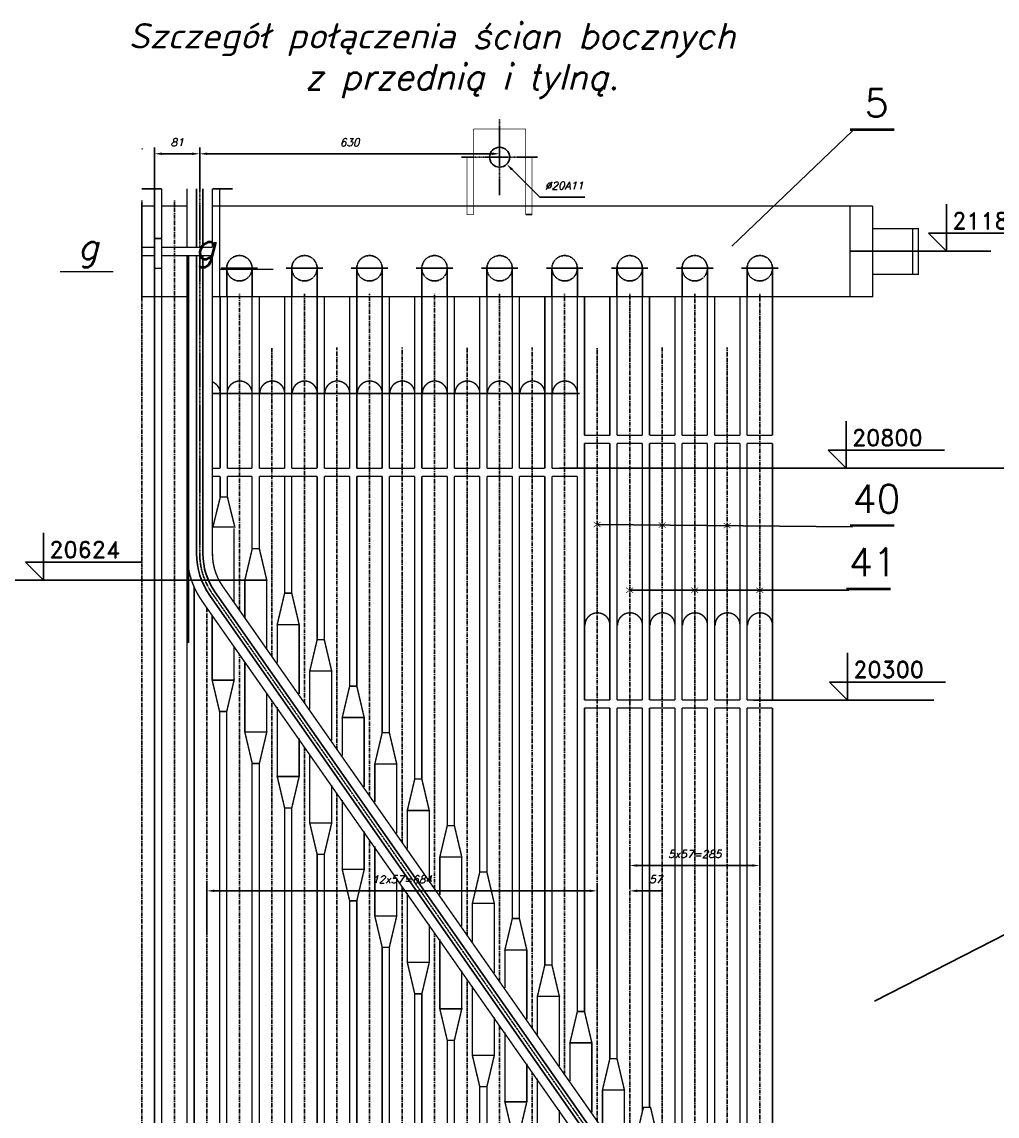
# Model space of a CAD drawing. Extents: x 13210 to 94108, y -7390 to 36310.
# Drawn here: x 53469 to 61160, y 17965 to 26590 of the extents above; entities that cross this region are included whole.
import ezdxf
from ezdxf.enums import TextEntityAlignment as Align

# ---------------------------------------------------------------- set-up
doc = ezdxf.new("R2010")
doc.units = 0
doc.header["$MEASUREMENT"] = 0
doc.header["$PDMODE"] = 3
for name, pattern in [('CENTER', [50, 31.25, -6.25, 6.25, -6.25]), ('DASHEDX2', [1.5, 1, -0.5]), ('HIDDEN2', [4.6875, 3.125, -1.5625])]:
    doc.linetypes.add(name, pattern=pattern)
doc.layers.get('0').update_dxf_attribs({"linetype": 'CONTINUOUS'})
doc.layers.get('DEFPOINTS').update_dxf_attribs({"linetype": 'CONTINUOUS'})
for name, color, linetype in [('LINIE', 7, 'DASHEDX2'), ('NUMERY-ODN', 2, 'CONTINUOUS'), ('POZIOMY', 7, 'CONTINUOUS'), ('PRZEKROJE', 4, 'CONTINUOUS'), ('RURA', 3, 'CONTINUOUS'), ('RURKI', 4, 'CONTINUOUS'), ('WYMIAR1', 7, 'CONTINUOUS')]:
    doc.layers.add(name, color=color, linetype=linetype)
doc.styles.add('ROMAN_DUPLEX_ITALIC', font='ROMAND', dxfattribs={"oblique": 15})
doc.styles.add('ROMAND', font='romand')
doc.styles.add('ROMANS', font='romans')
doc.styles.get("Standard").update_dxf_attribs({"font": 'romans.shx'})
doc.dimstyles.get("Standard").update_dxf_attribs({"dimtxt": 0.18, "dimasz": 0.18, "dimexe": 0.18, "dimexo": 0.0625, "dimgap": 0.09, "dimtad": 0, "dimtih": 1, "dimtoh": 1, "dimdec": 4, "dimzin": 0, "dimdsep": 46, "dimtxsty": 'Standard', "dimcen": 0.09, "dimadec": 0, "dimazin": 0, "dimtfac": 1, "dimtdec": 4, "dimtofl": 0, "dimtmove": 0, "dimatfit": 3, "dimfxl": 0, "dimtolj": 1, "dimtzin": 0, "dimarcsym": 0})

# ---------------------------------------------------------------- blocks, each defined once
blk = doc.blocks.new('*D330')
at = {"color": 0, "linetype": 'ByBlock'}
for p, q in [((54515.125, 25240), (54515.125, 25600)), ((54811.755, 25550), (54575.125, 25550)), ((54871.755, 25250), (54871.755, 25600))]:
    blk.add_line(p, q, dxfattribs=at)
for points in [[(54575.125, 25560), (54575.125, 25540), (54515.125, 25550)], [(54811.755, 25560), (54811.755, 25540), (54871.755, 25550)]]:
    blk.add_solid(points, dxfattribs=at)
at = {"layer": 'DEFPOINTS', "color": 0, "linetype": 'ByBlock'}
for p in [(54515.125, 25550), (54515.125, 25190), (54871.755, 25200)]:
    blk.add_point(p, dxfattribs=at)
at = {"color": 0, "linetype": 'ByBlock', "style": 'ROMAN_DUPLEX_ITALIC', "oblique": 15}
blk.add_text('81', height=60, dxfattribs=at).set_placement((54693.44, 25640), align=Align.MIDDLE_CENTER)
blk = doc.blocks.new('*D331')
at = {"color": 0, "linetype": 'ByBlock'}
for p, q in [((57236.5, 25690), (57236.5, 25500)), ((54871.755, 25550), (54871.755, 25600)), ((54931.755, 25550), (57176.5, 25550))]:
    blk.add_line(p, q, dxfattribs=at)
for points in [[(54931.755, 25560), (54931.755, 25540), (54871.755, 25550)], [(57176.5, 25560), (57176.5, 25540), (57236.5, 25550)]]:
    blk.add_solid(points, dxfattribs=at)
at = {"layer": 'DEFPOINTS', "color": 0, "linetype": 'ByBlock'}
for p in [(57236.5, 25740), (57236.5, 25550), (54871.755, 25500)]:
    blk.add_point(p, dxfattribs=at)
at = {"color": 0, "linetype": 'ByBlock', "style": 'ROMAN_DUPLEX_ITALIC', "oblique": 15}
blk.add_text('630', height=60, dxfattribs=at).set_placement((56054.1275, 25640), align=Align.MIDDLE_CENTER)
blk = doc.blocks.new('*D332')
at = {"color": 0, "linetype": 'ByBlock'}
for p, q in [((57236.5, 25463), (57236.5, 25583)), ((57176.5, 25523), (57296.5, 25523)), ((57335, 25425.4), (57553.5, 25208.9)), ((57553.5, 25208.9), (57908.2, 25208.9))]:
    blk.add_line(p, q, dxfattribs=at)
blk.add_solid([(57327.9, 25418.3), (57342, 25432.5), (57292.4, 25467.7)], dxfattribs=at)
at = {"layer": 'DEFPOINTS', "color": 0, "linetype": 'ByBlock'}
for p in [(57180.6, 25578.3), (57292.4, 25467.7)]:
    blk.add_point(p, dxfattribs=at)
at = {"color": 0, "linetype": 'ByBlock', "style": 'ROMAN_DUPLEX_ITALIC', "oblique": 15}
blk.add_text('%%c20A11', height=60, dxfattribs=at).set_placement((57745.9, 25298.9), align=Align.MIDDLE_CENTER)
blk = doc.blocks.new('POZ')
for p, q in [((0, 186), (0, 0)), ((0, 0), (-71, 71)), ((-71, 71), (387, 71))]:
    blk.add_line(p, q)
at = {"style": 'ROMAND', "flags": 4}
blk.add_attdef('POZIOM', (23, 88), '', height=65, dxfattribs=at)
blk = doc.blocks.new('X')
at = {"linetype": 'Continuous', "const_width": 5}
for points in [[(27.5, 20), (-27.5, -20)], [(-27.5, 20), (27.5, -20)]]:
    blk.add_lwpolyline(points, dxfattribs=at)
blk = doc.blocks.new('*D333')
at = {"color": 0, "linetype": 'ByBlock'}
for p, q in [((54928, 19420), (54928, 19790)), ((58006, 19140), (58006, 19790)), ((54988, 19740), (57946, 19740))]:
    blk.add_line(p, q, dxfattribs=at)
for points in [[(54988, 19750), (54988, 19730), (54928, 19740)], [(57946, 19750), (57946, 19730), (58006, 19740)]]:
    blk.add_solid(points, dxfattribs=at)
at = {"layer": 'DEFPOINTS', "color": 0, "linetype": 'ByBlock'}
for p in [(58006, 19740), (54928, 19370), (58006, 19090)]:
    blk.add_point(p, dxfattribs=at)
at = {"color": 0, "linetype": 'ByBlock', "style": 'ROMAN_DUPLEX_ITALIC', "oblique": 15}
blk.add_text('12x57=684', height=60, dxfattribs=at).set_placement((56467, 19830), align=Align.MIDDLE_CENTER)
blk = doc.blocks.new('*D334')
at = {"color": 0, "linetype": 'ByBlock'}
for p, q in [((58006, 19140), (58006, 19790)), ((58262.5, 19770), (58262.5, 19790)), ((57946, 19740), (57886, 19740)), ((58322.5, 19740), (58382.5, 19740)), ((58382.5, 19740), (58522.7, 19740))]:
    blk.add_line(p, q, dxfattribs=at)
for points in [[(57946, 19750), (57946, 19730), (58006, 19740)], [(58322.5, 19750), (58322.5, 19730), (58262.5, 19740)]]:
    blk.add_solid(points, dxfattribs=at)
at = {"layer": 'DEFPOINTS', "color": 0, "linetype": 'ByBlock'}
for p in [(58262.5, 19740), (58262.5, 19720), (58006, 19090)]:
    blk.add_point(p, dxfattribs=at)
at = {"color": 0, "linetype": 'ByBlock', "style": 'ROMAN_DUPLEX_ITALIC', "oblique": 15}
blk.add_text('57', height=60, dxfattribs=at).set_placement((58467.6, 19830), align=Align.MIDDLE_CENTER)
blk = doc.blocks.new('*D335')
at = {"color": 0, "linetype": 'ByBlock'}
for p, q in [((58262.5, 19770), (58262.5, 19990)), ((58322.5, 19940), (59228.5, 19940)), ((59288.5, 19780), (59288.5, 19990))]:
    blk.add_line(p, q, dxfattribs=at)
for points in [[(58322.5, 19950), (58322.5, 19930), (58262.5, 19940)], [(59228.5, 19950), (59228.5, 19930), (59288.5, 19940)]]:
    blk.add_solid(points, dxfattribs=at)
at = {"layer": 'DEFPOINTS', "color": 0, "linetype": 'ByBlock'}
for p in [(59288.5, 19940), (58262.5, 19720), (59288.5, 19730)]:
    blk.add_point(p, dxfattribs=at)
at = {"color": 0, "linetype": 'ByBlock', "style": 'ROMAN_DUPLEX_ITALIC', "oblique": 15}
blk.add_text('5x57=285', height=60, dxfattribs=at).set_placement((58775.5, 20030), align=Align.MIDDLE_CENTER)

msp = doc.modelspace()

# ---------------------------------------------------------------- linework, layer by layer
at = {"layer": 'LINIE'}
for p, q in [((57236.5, 25223), (57236.5, 25823)), ((56936.5, 25523), (57536.5, 25523)), ((54871.755, 24812.55829), (54871.755, 25273.75)), ((54871.755, 22398.38445), (54871.755, 24747.55829)), ((54982, 24445.75), (54982, 24445.75)), ((59403.81568, 15755.27625), (54971.23576, 22082.85903))]:
    msp.add_line(p, q, dxfattribs=at)
at = {"layer": 'LINIE', "linetype": 'CENTER'}
for p, q in [((54415, 13639), (54415, 25188.25)), ((54671.5, 13639), (54671.5, 25188.25)), ((54671.5, 13639), (54671.5, 25188.25)), ((55184.5, 21952.84003), (55184.5, 24445.75)), ((55697.5, 21220.2001), (55697.5, 24445.75)), ((56210.5, 20487.56018), (56210.5, 24445.75)), ((56723.5, 19754.92025), (56723.5, 24445.75)), ((57236.5, 19022.28032), (57236.5, 24445.75)), ((57749.5, 18289.64039), (57749.5, 24445.75)), ((58262.5, 17557.00047), (58262.5, 24445.75)), ((58775.5, 16824.36054), (58775.5, 24445.75)), ((59288.5, 16091.72061), (59288.5, 24445.75)), ((55441, 21586.52007), (55441, 24022.75)), ((55954, 20853.88014), (55954, 24022.75)), ((56467, 20121.24021), (56467, 24022.75)), ((56980, 19388.60028), (56980, 24022.75)), ((57493, 18655.96036), (57493, 24022.75)), ((58006, 17923.32043), (58006, 24022.75)), ((58519, 17190.6805), (58519, 24022.75)), ((59032, 16458.04057), (59032, 24022.75)), ((54928, 13639), (54928, 21970.03477)), ((55184.5, 13639), (55184.5, 21603.71481)), ((55441, 13639), (55441, 21237.39485)), ((55697.5, 13639), (55697.5, 20871.07488)), ((55954, 13639), (55954, 20504.75492)), ((56210.5, 13639), (56210.5, 20138.43495)), ((56467, 13639), (56467, 19772.11499)), ((56723.5, 13639), (56723.5, 19405.79503)), ((56980, 13639), (56980, 19039.47506)), ((57236.5, 13639), (57236.5, 18673.1551)), ((57493, 13639), (57493, 18306.83514))]:
    msp.add_line(p, q, dxfattribs=at)
at = {"layer": 'LINIE', "linetype": 'Continuous'}
for p, q in [((54971.875, 23661), (57866, 23661)), ((57710, 23071), (61380, 23071)), ((55290, 22189), (53370, 22189)), ((59240, 21244), (60660, 21244))]:
    msp.add_line(p, q, dxfattribs=at)
at = {"layer": 'LINIE'}
msp.add_arc((55421.875, 22398.38445), 550.12, 180, 214.999246654, dxfattribs=at)
at = {"layer": 'NUMERY-ODN'}
for p, q in [((60020, 25730), (59069, 24822.75427)), ((60020, 22610), (58006, 22627.75427)), ((59990, 22110), (58262.5, 22110)), ((61850, 19720), (60194.375, 18870))]:
    msp.add_line(p, q, dxfattribs=at)
at = {"layer": 'NUMERY-ODN', "const_width": 20}
for points in [[(60000, 25740), (60350, 25740), (60330, 25740)], [(60000, 22620), (60350, 22620), (60330, 22620)], [(59970, 22120), (60320, 22120), (60300, 22120)]]:
    msp.add_lwpolyline(points, dxfattribs=at)
at = {"layer": 'PRZEKROJE', "linetype": 'Continuous', "const_width": 10}
for points in [[(53770, 24620), (54190, 24620)], [(55031.625, 24640), (55451.625, 24640)]]:
    msp.add_lwpolyline(points, dxfattribs=at)
at = {"layer": 'RURA'}
for p, q in [((54846.755, 24812.55829), (54846.755, 25273.75)), ((54896.745, 24812.55829), (54896.745, 25273.75)), ((54846.755, 22398.38445), (54846.755, 24747.55829)), ((54896.745, 22398.38489), (54896.745, 24747.55829)), ((59424.30256, 15769.5867), (54991.71369, 22097.18226)), ((59383.33986, 15740.93259), (54950.75994, 22068.51537))]:
    msp.add_line(p, q, dxfattribs=at)
at = {"layer": 'RURA', "const_width": 11.25}
for points in [[(54771.625, 24812.55829), (54771.625, 25273.75)], [(54971.875, 24812.55829), (54971.875, 25273.75)], [(55142.69763, 22598.5), (55142.69763, 22012.54)], [(55227.42737, 22189), (55227.42737, 21888.34061)], [(55400.32263, 22189), (55400.32263, 21641.42058)], [(54969.80237, 21401.15703), (54969.80237, 21910.33481)], [(55482.80237, 21838.88147), (55482.80237, 21538.22208)], [(55655.69763, 21838.88147), (55655.69763, 21291.30205)], [(55142.69763, 21401.15703), (55142.69763, 21663.41478)], [(55227.42737, 20991.65703), (55227.42737, 21539.21539)], [(55739.30237, 21472.56151), (55739.30237, 21171.90212)], [(55912.19763, 21472.56151), (55912.19763, 20924.98209)], [(55400.32263, 20991.65703), (55400.32263, 21292.29536)], [(55482.80237, 20641.53851), (55482.80237, 21189.09686)], [(55995.80237, 21106.24155), (55995.80237, 20805.58215)], [(56168.69763, 21106.24155), (56168.69763, 20558.66213)], [(55655.69763, 20641.53851), (55655.69763, 20942.17683)], [(55739.30237, 20275.21855), (55739.30237, 20822.7769)], [(56252.30237, 20739.92158), (56252.30237, 20439.26219)], [(56425.19763, 20739.92158), (56425.19763, 20192.34216)], [(55912.19763, 20275.21855), (55912.19763, 20575.85687)], [(55995.80237, 19908.89858), (55995.80237, 20456.45693)], [(56508.80237, 20373.60162), (56508.80237, 20072.94223)], [(56681.69763, 20373.60162), (56681.69763, 19826.0222)], [(56168.69763, 19908.89858), (56168.69763, 20209.5369)], [(56252.30237, 19542.57862), (56252.30237, 20090.13697)], [(56765.30237, 20007.28166), (56765.30237, 19706.62226)], [(56938.19763, 20007.28166), (56938.19763, 19459.70223)], [(56425.19763, 19542.57862), (56425.19763, 19843.21694)], [(56508.80237, 19176.25865), (56508.80237, 19723.81701)], [(57021.80237, 19640.96169), (57021.80237, 19340.3023)], [(57194.69763, 19640.96169), (57194.69763, 19093.38227)], [(56681.69763, 19176.25865), (56681.69763, 19476.89698)], [(56765.30237, 18809.93869), (56765.30237, 19357.49704)], [(57278.30237, 19274.64173), (57278.30237, 18973.98234)], [(57451.19763, 19274.64173), (57451.19763, 18727.06231)], [(56938.19763, 18809.93869), (56938.19763, 19110.57701)], [(57021.80237, 18443.61873), (57021.80237, 18991.17708)], [(57534.80237, 18908.32177), (57534.80237, 18607.66237)], [(57707.69763, 18908.32177), (57707.69763, 18360.74234)], [(57194.69763, 18443.61873), (57194.69763, 18744.25705)], [(57278.30237, 18077.29876), (57278.30237, 18624.85711)], [(57791.30237, 18542.0018), (57791.30237, 18241.34241)], [(57964.19763, 18542.0018), (57964.19763, 17994.42238)], [(57451.19763, 18077.29876), (57451.19763, 18377.93709)], [(57534.80237, 17710.9788), (57534.80237, 18258.53715)], [(58047.80237, 18170.5), (58047.80237, 17869.84061)], [(58220.69763, 18170.5), (58220.69763, 17622.92058)], [(57707.69763, 17710.9788), (57707.69763, 18011.61712)]]:
    msp.add_lwpolyline(points, dxfattribs=at)
for points in [[(59403.1875, 15439.71762, 0.1539147211), (59321.80592, 15697.82701), (54889.22138, 22025.41638, -0.1539147211), (54771.625, 22398.38445), (54771.625, 24747.55829)], [(59603.4375, 13621), (59603.4375, 15439.71762, 0.1539147211), (59485.84112, 15812.68569), (55053.25658, 22140.27506, -0.1539147211), (54971.875, 22398.38445), (54971.875, 24747.55829)]]:
    msp.add_lwpolyline(points, format="xyb", dxfattribs=at)
for points in [[(55090, 22844), (55148.32263, 22607.5), (55061.875, 22607.5), (54975.42737, 22607.5), (55033.75, 22844), (55061.875, 22844)], [(55342, 22436.5), (55400.32263, 22189), (55313.875, 22189), (55227.42737, 22189), (55285.75, 22436.5), (55313.875, 22436.5)], [(55597.375, 22086.38147), (55655.69763, 21838.88147), (55569.25, 21838.88147), (55482.80237, 21838.88147), (55541.125, 22086.38147), (55569.25, 22086.38147)], [(55853.875, 21720.06151), (55912.19763, 21472.56151), (55825.75, 21472.56151), (55739.30237, 21472.56151), (55797.625, 21720.06151), (55825.75, 21720.06151)], [(55084.375, 21153.65703), (55142.69763, 21401.15703), (55056.25, 21401.15703), (54969.80237, 21401.15703), (55028.125, 21153.65703), (55056.25, 21153.65703)], [(56110.375, 21353.74155), (56168.69763, 21106.24155), (56082.25, 21106.24155), (55995.80237, 21106.24155), (56054.125, 21353.74155), (56082.25, 21353.74155)], [(55342, 20744.15703), (55400.32263, 20991.65703), (55313.875, 20991.65703), (55227.42737, 20991.65703), (55285.75, 20744.15703), (55313.875, 20744.15703)], [(56366.875, 20987.42158), (56425.19763, 20739.92158), (56338.75, 20739.92158), (56252.30237, 20739.92158), (56310.625, 20987.42158), (56338.75, 20987.42158)], [(55597.375, 20394.03851), (55655.69763, 20641.53851), (55569.25, 20641.53851), (55482.80237, 20641.53851), (55541.125, 20394.03851), (55569.25, 20394.03851)], [(56623.375, 20621.10162), (56681.69763, 20373.60162), (56595.25, 20373.60162), (56508.80237, 20373.60162), (56567.125, 20621.10162), (56595.25, 20621.10162)], [(55853.875, 20027.71855), (55912.19763, 20275.21855), (55825.75, 20275.21855), (55739.30237, 20275.21855), (55797.625, 20027.71855), (55825.75, 20027.71855)], [(56879.875, 20254.78166), (56938.19763, 20007.28166), (56851.75, 20007.28166), (56765.30237, 20007.28166), (56823.625, 20254.78166), (56851.75, 20254.78166)], [(56110.375, 19661.39858), (56168.69763, 19908.89858), (56082.25, 19908.89858), (55995.80237, 19908.89858), (56054.125, 19661.39858), (56082.25, 19661.39858)], [(57136.375, 19888.46169), (57194.69763, 19640.96169), (57108.25, 19640.96169), (57021.80237, 19640.96169), (57080.125, 19888.46169), (57108.25, 19888.46169)], [(56366.875, 19295.07862), (56425.19763, 19542.57862), (56338.75, 19542.57862), (56252.30237, 19542.57862), (56310.625, 19295.07862), (56338.75, 19295.07862)], [(57392.875, 19522.14173), (57451.19763, 19274.64173), (57364.75, 19274.64173), (57278.30237, 19274.64173), (57336.625, 19522.14173), (57364.75, 19522.14173)], [(56623.375, 18928.75865), (56681.69763, 19176.25865), (56595.25, 19176.25865), (56508.80237, 19176.25865), (56567.125, 18928.75865), (56595.25, 18928.75865)], [(57649.375, 19155.82177), (57707.69763, 18908.32177), (57621.25, 18908.32177), (57534.80237, 18908.32177), (57593.125, 19155.82177), (57621.25, 19155.82177)], [(56879.875, 18562.43869), (56938.19763, 18809.93869), (56851.75, 18809.93869), (56765.30237, 18809.93869), (56823.625, 18562.43869), (56851.75, 18562.43869)], [(57905.875, 18789.5018), (57964.19763, 18542.0018), (57877.75, 18542.0018), (57791.30237, 18542.0018), (57849.625, 18789.5018), (57877.75, 18789.5018)], [(57136.375, 18196.11873), (57194.69763, 18443.61873), (57108.25, 18443.61873), (57021.80237, 18443.61873), (57080.125, 18196.11873), (57108.25, 18196.11873)], [(58162.375, 18418), (58220.69763, 18170.5), (58134.25, 18170.5), (58047.80237, 18170.5), (58106.125, 18418), (58134.25, 18418)], [(57392.875, 17829.79876), (57451.19763, 18077.29876), (57364.75, 18077.29876), (57278.30237, 18077.29876), (57336.625, 17829.79876), (57364.75, 17829.79876)], [(58426.76485, 18034.19202), (58485.08748, 17786.69202), (58398.63985, 17786.69202), (58312.19221, 17786.69202), (58370.51485, 18034.19202), (58398.63985, 18034.19202)]]:
    msp.add_lwpolyline(points, close=True, dxfattribs=at)
at = {"layer": 'RURA'}
for radius, start, end in [(575.12, 180, 214.999246654), (525.13, 179.999953052, 215)]:
    msp.add_arc((55421.875, 22398.38445), radius, start, end, dxfattribs=at)
at = {"layer": 'RURKI'}
for p, q in [((54415, 25588.75), (54419.5, 25588.75)), ((54415, 25273.75), (54571.375, 25273.75)), ((54975, 25273.75), (55131.375, 25273.75)), ((57443, 25070), (57493, 25070)), ((59999.5, 24913.75), (59999.5, 24913.75)), ((60179.5, 24913.75), (60179.5, 24913.75)), ((54784, 24747.55829), (54784, 21694)), ((55040.5, 24647.43329), (55328.5, 24647.43329)), ((55553.5, 24647.43329), (55841.5, 24647.43329)), ((56066.5, 24647.43329), (56354.5, 24647.43329)), ((56579.5, 24647.43329), (56867.5, 24647.43329)), ((57092.5, 24647.43329), (57380.5, 24647.43329)), ((57605.5, 24647.43329), (57893.5, 24647.43329)), ((58118.5, 24647.43329), (58406.5, 24647.43329)), ((58631.5, 24647.43329), (58919.5, 24647.43329)), ((59144.5, 24647.43329), (59432.5, 24647.43329))]:
    msp.add_line(p, q, dxfattribs=at)
at = {"layer": 'RURKI', "linetype": 'HIDDEN2'}
for p, q in [((55084.375, 24647.43329), (55084.375, 24423.25)), ((55284.625, 24647.43329), (55284.625, 24423.25)), ((55597.375, 24647.43329), (55597.375, 24423.25)), ((55797.625, 24647.43329), (55797.625, 24423.25)), ((56110.375, 24647.43329), (56110.375, 24423.25)), ((56310.625, 24647.43329), (56310.625, 24423.25)), ((56623.375, 24647.43329), (56623.375, 24423.25)), ((56823.625, 24647.43329), (56823.625, 24423.25)), ((57136.375, 24647.43329), (57136.375, 24423.25)), ((57336.625, 24647.43329), (57336.625, 24423.25)), ((57649.375, 24647.43329), (57649.375, 24423.25)), ((57849.625, 24647.43329), (57849.625, 24423.25)), ((58162.375, 24647.43329), (58162.375, 24423.25)), ((58362.625, 24647.43329), (58362.625, 24423.25)), ((58675.375, 24647.43329), (58675.375, 24423.25)), ((58875.625, 24647.43329), (58875.625, 24423.25)), ((59188.375, 24647.43329), (59188.375, 24423.25)), ((59388.625, 24647.43329), (59388.625, 24423.25))]:
    msp.add_line(p, q, dxfattribs=at)
at = {"layer": 'RURKI'}
for points, const_width in [([(57030, 25523), (56980, 25523), (56980, 25070), (57030, 25070), (57030, 25745)], 5), ([(57030, 25745), (57443, 25745), (57443, 25523)], 5), ([(57493, 25070), (57493, 25523), (57443, 25523), (57443, 25070)], 5), ([(54515.125, 25273.75), (54515.125, 13639)], 11.25), ([(54571.375, 25273.75), (54571.375, 13639)], 11.25), ([(54771.625, 25273.75), (54771.625, 24812.55829)], 11.25), ([(55028.125, 25273.75), (55028.125, 24423.25)], 11.25), ([(54515.125, 24423.25), (54415, 24423.25), (54415, 25138.75), (54515.125, 25138.75)], 11.25), ([(54571.375, 25138.75), (54771.625, 25138.75)], 11.25), ([(60179.5, 25138.75), (60179.5, 24423.25), (54971.875, 24423.25)], 11.25), ([(54971.875, 25138.75), (60179.5, 25138.75)], 11.25), ([(59999.5, 25138.75), (59999.5, 24423.25)], 11.25), ([(60179.5, 24958.75), (60539.5, 24958.75), (60539.5, 24598.75), (60179.5, 24598.75)], 11.25), ([(60494.5, 24958.75), (60494.5, 24598.75)], 11.25), ([(54515.125, 24882), (54571.375, 24882)], 11.25), ([(54515.125, 24812.55829), (54415, 24812.55829)], 11.25), ([(54971.875, 24812.55829), (54571.375, 24812.55829)], 11.25), ([(54515.125, 24747.55829), (54415, 24747.55829)], 11.25), ([(54971.875, 24747.55829), (54571.375, 24747.55829)], 11.25), ([(54771.625, 24747.55829), (54771.625, 13639)], 11.25), ([(54515.125, 24647), (54571.375, 24647)], 11.25), ([(54515.125, 24423.25), (54571.375, 24423.25)], 11.25), ([(54771.625, 24423.25), (54571.375, 24423.25)], 11.25), ([(55032.625, 24423.25), (55032.625, 23071)], 11.25), ([(55088.875, 24423.25), (55088.875, 23071)], 11.25), ([(55284.625, 24423.25), (55284.625, 23071)], 11.25), ([(55340.875, 24423.25), (55340.875, 23071)], 11.25), ([(55541.125, 24423.25), (55541.125, 23071)], 11.25), ([(55597.375, 24423.25), (55597.375, 23071)], 11.25), ([(55797.625, 24423.25), (55797.625, 23071)], 11.25), ([(55853.875, 24423.25), (55853.875, 23071)], 11.25), ([(56054.125, 24423.25), (56054.125, 23071)], 11.25), ([(56110.375, 24423.25), (56110.375, 23071)], 11.25), ([(56310.625, 24423.25), (56310.625, 23071)], 11.25), ([(56366.875, 24423.25), (56366.875, 23071)], 11.25), ([(56567.125, 24423.25), (56567.125, 23071)], 11.25), ([(56623.375, 24423.25), (56623.375, 23071)], 11.25), ([(56823.625, 24423.25), (56823.625, 23071)], 11.25), ([(56879.875, 24423.25), (56879.875, 23071)], 11.25), ([(57080.125, 24423.25), (57080.125, 23071)], 11.25), ([(57136.375, 24423.25), (57136.375, 23071)], 11.25), ([(57336.625, 24423.25), (57336.625, 23071)], 11.25), ([(57392.875, 24423.25), (57392.875, 23071)], 11.25), ([(57593.125, 24423.25), (57593.125, 23071)], 11.25), ([(57649.375, 24423.25), (57649.375, 23071)], 11.25), ([(57849.625, 24423.25), (57849.625, 23071)], 11.25), ([(57905.875, 24423.25), (57905.875, 23329.75)], 11.25), ([(58106.125, 24423.25), (58106.125, 23329.75)], 11.25), ([(58162.375, 24423.25), (58162.375, 23329.75)], 11.25), ([(58362.625, 24423.25), (58362.625, 23329.75)], 11.25), ([(58418.875, 24423.25), (58418.875, 23329.75)], 11.25), ([(58619.125, 24423.25), (58619.125, 23329.75)], 11.25), ([(58675.375, 24423.25), (58675.375, 23329.75)], 11.25), ([(58875.625, 24423.25), (58875.625, 23329.75)], 11.25), ([(58931.875, 24423.25), (58931.875, 23329.75)], 11.25), ([(59132.125, 24423.25), (59132.125, 23329.75)], 11.25), ([(59188.375, 24423.25), (59188.375, 23329.75)], 11.25), ([(59388.625, 24423.25), (59388.625, 23329.75)], 11.25), ([(58106.125, 23329.75), (57905.875, 23329.75)], 11.25), ([(58362.625, 23329.75), (58162.375, 23329.75)], 11.25), ([(58619.125, 23329.75), (58418.875, 23329.75)], 11.25), ([(58875.625, 23329.75), (58675.375, 23329.75)], 11.25), ([(59132.125, 23329.75), (58931.875, 23329.75)], 11.25), ([(59388.625, 23329.75), (59188.375, 23329.75)], 11.25), ([(58106.125, 23266.75), (57905.875, 23266.75)], 11.25), ([(57905.875, 23266.75), (57905.875, 21244)], 11.25), ([(58106.125, 23266.75), (58106.125, 21244)], 11.25), ([(58362.625, 23266.75), (58162.375, 23266.75)], 11.25), ([(58162.375, 23266.75), (58162.375, 21244)], 11.25), ([(58362.625, 23266.75), (58362.625, 21244)], 11.25), ([(58619.125, 23266.75), (58418.875, 23266.75)], 11.25), ([(58418.875, 23266.75), (58418.875, 21244)], 11.25), ([(58619.125, 23266.75), (58619.125, 21244)], 11.25), ([(58875.625, 23266.75), (58675.375, 23266.75)], 11.25), ([(58675.375, 23266.75), (58675.375, 21244)], 11.25), ([(58875.625, 23266.75), (58875.625, 21244)], 11.25), ([(59132.125, 23266.75), (58931.875, 23266.75)], 11.25), ([(58931.875, 23266.75), (58931.875, 21244)], 11.25), ([(59132.125, 23266.75), (59132.125, 21244)], 11.25), ([(59388.625, 23266.75), (59188.375, 23266.75)], 11.25), ([(59188.375, 23266.75), (59188.375, 21244)], 11.25), ([(59388.625, 23266.75), (59388.625, 21244)], 11.25), ([(55032.625, 23071), (54971.875, 23071)], 11.25), ([(55284.625, 23071), (55088.875, 23071)], 11.25), ([(55541.125, 23071), (55340.875, 23071)], 11.25), ([(55797.625, 23071), (55597.375, 23071)], 11.25), ([(56054.125, 23071), (55853.875, 23071)], 11.25), ([(56310.625, 23071), (56110.375, 23071)], 11.25), ([(56567.125, 23071), (56366.875, 23071)], 11.25), ([(56823.625, 23071), (56623.375, 23071)], 11.25), ([(57080.125, 23071), (56879.875, 23071)], 11.25), ([(57336.625, 23071), (57136.375, 23071)], 11.25), ([(57593.125, 23071), (57392.875, 23071)], 11.25), ([(57849.625, 23071), (57649.375, 23071)], 11.25), ([(55032.625, 23008), (54971.875, 23008)], 11.25), ([(55032.625, 23008), (55032.625, 22843.72591)], 11.25), ([(55088.875, 23008), (55088.875, 22848.5)], 11.25), ([(55284.625, 23008), (55088.875, 23008)], 11.25), ([(55284.625, 23008), (55284.625, 22431.72591)], 11.25), ([(55340.875, 23008), (55340.875, 22436.5)], 11.25), ([(55797.625, 23008), (55340.875, 23008)], 11.25), ([(55541.125, 23008), (55541.125, 22086.38147)], 11.25), ([(55597.375, 23008), (55597.375, 22086.38147)], 11.25), ([(55797.625, 23008), (55797.625, 21720.06151)], 11.25), ([(55853.875, 23008), (55853.875, 21720.06151)], 11.25), ([(56054.125, 23008), (55853.875, 23008)], 11.25), ([(56054.125, 23008), (56054.125, 21353.74155)], 11.25), ([(56110.375, 23008), (56110.375, 21353.74155)], 11.25), ([(56310.625, 23008), (56110.375, 23008)], 11.25), ([(56310.625, 23008), (56310.625, 20987.42158)], 11.25), ([(56366.875, 23008), (56366.875, 20987.42158)], 11.25), ([(56567.125, 23008), (56366.875, 23008)], 11.25), ([(56567.125, 23008), (56567.125, 20621.10162)], 11.25), ([(56623.375, 23008), (56623.375, 20621.10162)], 11.25), ([(56823.625, 23008), (56623.375, 23008)], 11.25), ([(56823.625, 23008), (56823.625, 20254.78166)], 11.25), ([(56879.875, 23008), (56879.875, 20254.78166)], 11.25), ([(57080.125, 23008), (56879.875, 23008)], 11.25), ([(57080.125, 23008), (57080.125, 19888.46169)], 11.25), ([(57136.375, 23008), (57136.375, 19888.46169)], 11.25), ([(57336.625, 23008), (57136.375, 23008)], 11.25), ([(57336.625, 23008), (57336.625, 19522.14173)], 11.25), ([(57392.875, 23008), (57392.875, 19522.14173)], 11.25), ([(57593.125, 23008), (57392.875, 23008)], 11.25), ([(57593.125, 23008), (57593.125, 19155.82177)], 11.25), ([(57649.375, 23008), (57649.375, 19155.82177)], 11.25), ([(57849.625, 23008), (57649.375, 23008)], 11.25), ([(57849.625, 23008), (57849.625, 18789.5018)], 11.25), ([(54827.875, 22133.82999), (54827.875, 13639)], 11.25), ([(58106.125, 21244), (57905.875, 21244)], 11.25), ([(58362.625, 21244), (58162.375, 21244)], 11.25), ([(58619.125, 21244), (58418.875, 21244)], 11.25), ([(58875.625, 21244), (58675.375, 21244)], 11.25), ([(59132.125, 21244), (58931.875, 21244)], 11.25), ([(59388.625, 21244), (59188.375, 21244)], 11.25), ([(55028.125, 21153.65703), (55028.125, 13639)], 11.25), ([(55084.375, 21153.65703), (55084.375, 13639)], 11.25), ([(58106.125, 21181), (57905.875, 21181)], 11.25), ([(57905.875, 21181), (57905.875, 18789.5018)], 11.25), ([(58106.125, 21181), (58106.125, 18418)], 11.25), ([(58362.625, 21181), (58162.375, 21181)], 11.25), ([(58162.375, 21181), (58162.375, 18418)], 11.25), ([(58362.625, 21181), (58362.625, 18000.71039)], 11.25), ([(58619.125, 21181), (58418.875, 21181)], 11.25), ([(58418.875, 21181), (58418.875, 18034.19202)], 11.25), ([(58619.125, 21181), (58619.125, 17639.24039)], 11.25), ([(58875.625, 21181), (58675.375, 21181)], 11.25), ([(58675.375, 21181), (58675.375, 17669.09327)], 11.25), ([(58875.625, 21181), (58875.625, 17315.16747)], 11.25), ([(59132.125, 21181), (58931.875, 21181)], 11.25), ([(58931.875, 21181), (58931.875, 17308.19203)], 11.25), ([(59132.125, 21181), (59132.125, 16946.5)], 11.25), ([(59388.625, 21181), (59188.375, 21181)], 11.25), ([(59188.375, 21181), (59188.375, 16946.5)], 11.25), ([(59388.625, 21181), (59388.625, 15948.72729)], 11.25), ([(55284.625, 20748.93112), (55284.625, 13639)], 11.25), ([(55340.875, 20744.15703), (55340.875, 13639)], 11.25), ([(55541.125, 20394.03851), (55541.125, 13639)], 11.25), ([(55597.375, 20394.03851), (55597.375, 13639)], 11.25), ([(55797.625, 20027.71855), (55797.625, 13639)], 11.25), ([(55853.875, 20027.71855), (55853.875, 13639)], 11.25), ([(56054.125, 19661.39858), (56054.125, 13639)], 11.25), ([(56110.375, 19661.39858), (56110.375, 13639)], 11.25), ([(56310.625, 19295.07862), (56310.625, 13639)], 11.25), ([(56366.875, 19295.07862), (56366.875, 13639)], 11.25), ([(56567.125, 18928.75865), (56567.125, 13639)], 11.25), ([(56623.375, 18928.75865), (56623.375, 13639)], 11.25), ([(56823.625, 18562.43869), (56823.625, 13639)], 11.25), ([(56879.875, 18562.43869), (56879.875, 13639)], 11.25), ([(57080.125, 18196.11873), (57080.125, 13639)], 11.25), ([(57136.375, 18196.11873), (57136.375, 13639)], 11.25)]:
    msp.add_lwpolyline(points, dxfattribs=dict(at, const_width=const_width))
at = {"layer": 'RURKI', "const_width": 11.25}
for points in [[(54971.875, 23751.56075, -0.3043429507), (55032.625, 23661)], [(55088.875, 23661, -1), (55284.625, 23661)], [(55345.375, 23661, -1), (55541.125, 23661)], [(55601.875, 23661, -1), (55797.625, 23661)], [(55858.375, 23661, -1), (56054.125, 23661)], [(56114.875, 23661, -1), (56310.625, 23661)], [(56371.375, 23661, -1), (56567.125, 23661)], [(56627.875, 23661, -1), (56823.625, 23661)], [(56884.375, 23661, -1), (57080.125, 23661)], [(57140.875, 23661, -1), (57336.625, 23661)], [(57397.375, 23661, -1), (57593.125, 23661)], [(57653.875, 23661, -1), (57849.625, 23661)], [(57910.375, 21834, -1), (58106.125, 21834)], [(58166.875, 21834, -1), (58362.625, 21834)], [(58423.375, 21834, -1), (58619.125, 21834)], [(58679.875, 21834, -1), (58875.625, 21834)], [(58936.375, 21834, -1), (59132.125, 21834)], [(59192.875, 21834, -1), (59388.625, 21834)]]:
    msp.add_lwpolyline(points, format="xyb", dxfattribs=at)
at = {"layer": 'RURKI'}
msp.add_circle((57236.5, 25523), 78.6279, dxfattribs=at)
at = {"layer": 'RURKI', "linetype": 'HIDDEN2'}
for centre in [(55184.5, 24647.43329), (55697.5, 24647.43329), (56210.5, 24647.43329), (56723.5, 24647.43329), (57236.5, 24647.43329), (57749.5, 24647.43329), (58262.5, 24647.43329), (58775.5, 24647.43329), (59288.5, 24647.43329)]:
    msp.add_circle(centre, 100.125, dxfattribs=at)
at = {"layer": 'WYMIAR1', "linetype": 'Continuous'}
msp.add_line((59999.5, 24781), (61110, 24781), dxfattribs=at)

# ---------------------------------------------------------------- block references
at = {"layer": 'LINIE', "linetype": 'Continuous'}
for p in [(58006, 22627.75427), (58519, 22623.23196), (59032, 22618.70964), (58262.5, 22110), (58775.5, 22110), (59288.5, 22110)]:
    msp.add_blockref('X', p, dxfattribs=at)
at = {"layer": 'POZIOMY', "linetype": 'Continuous', "xscale": 2, "yscale": 2, "zscale": 2}
for p, values in [((59970, 23071), {'POZIOM': '20800'}), ((53640, 22189), {'POZIOM': '20624'}), ((59980, 21244), {'POZIOM': '20300'})]:
    msp.add_blockref('POZ', p, dxfattribs=at).add_auto_attribs(values)
at = {"layer": 'WYMIAR1', "linetype": 'Continuous', "xscale": 2, "yscale": 2, "zscale": 2}
msp.add_blockref('POZ', (60760, 24781), dxfattribs=at).add_auto_attribs({'POZIOM': '21180'})

# ---------------------------------------------------------------- texts
at = {"layer": 'LINIE', "linetype": 'Continuous', "style": 'ROMANS', "oblique": 15}
for s, p in [('Szczegół połączenia ścian bocznych', (54310, 26380)), ('z przednią i tylną.', (55700, 26056.19048))]:
    msp.add_text(s, height=200, dxfattribs=at).set_placement(p)
at = {"layer": 'NUMERY-ODN', "style": 'ROMANS'}
for s, p in [('5', (60210, 25840)), ('40', (60210, 22720)), ('41', (60180, 22220))]:
    msp.add_text(s, height=220, dxfattribs=at).set_placement(p, align=Align.CENTER)
at = {"layer": 'PRZEKROJE', "linetype": 'Continuous', "style": 'ROMANS', "oblique": 15}
msp.add_text('g     g', height=200, dxfattribs=at).set_placement((53910, 24720))

# ---------------------------------------------------------------- dimensions: what is measured, and where the dimension line sits
at = {"layer": 'LINIE', "linetype": 'Continuous'}
for base, p1, p2, text, picture, middle in [((57236.5, 25550), (54871.755, 25500), (57236.5, 25740), '630', '*D331', (56054.1275, 25640)), ((54515.125, 25550), (54871.755, 25200), (54515.125, 25190), '81', '*D330', (54693.44, 25640)), ((59288.5, 19940), (58262.5, 19720), (59288.5, 19730), '5x57=285', '*D335', (58775.5, 20030)), ((58006, 19740), (54928, 19370), (58006, 19090), '12x57=684', '*D333', (56467, 19830)), ((58262.5, 19740), (58006, 19090), (58262.5, 19720), '57', '*D334', (58467.57877, 19830))]:
    dim = msp.add_linear_dim(base=base, p1=p1, p2=p2, text=text, dimstyle='Standard', dxfattribs=at)
    dim.commit()
    dim.dimension.update_dxf_attribs({"geometry": picture, "text_midpoint": middle})
dim = msp.add_diameter_dim_2p(p1=(57180.64127, 25578.33669), p2=(57292.35873, 25467.66331), text='%%c20A11', dimstyle='Standard', dxfattribs=at)
dim.commit()
dim.dimension.update_dxf_attribs({"geometry": '*D332', "text_midpoint": (57745.85031, 25298.93674)})

doc.saveas('drawing.dxf')
